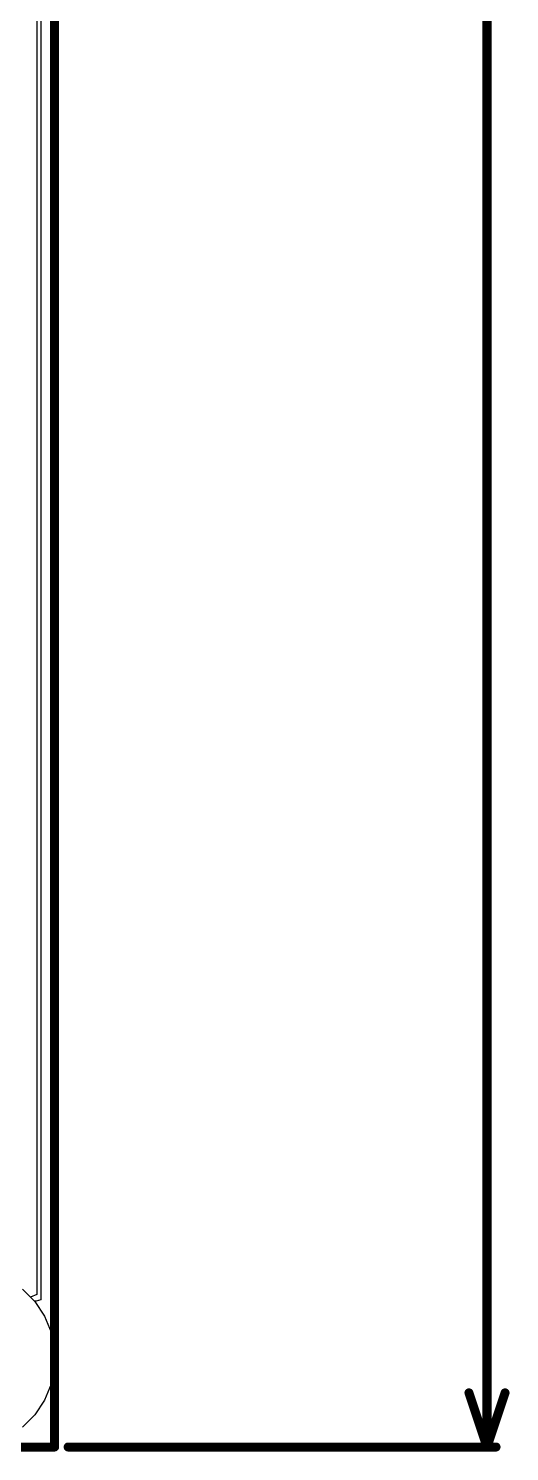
# Model space of a CAD drawing. Header units: inches. Extents: x 0 to 12.2, y 0 to 7.
# Drawn here: x 4.302 to 4.835, y -0.005 to 1.571 of the extents above; entities that cross this region are included whole.
import ezdxf

# ---------------------------------------------------------------- set-up
doc = ezdxf.new("R2010")
doc.units = ezdxf.units.IN
doc.header["$MEASUREMENT"] = 0
for name, color, linetype in [('Board Outline', 216, 'Continuous'), ('Bottom Layer', 5, 'Continuous'), ('Dimension', 6, 'Continuous'), ('Layer 1', 16, 'Continuous'), ('Layer 2', 76, 'Continuous'), ('Multi-Layer', 9, 'Continuous'), ('Top Layer', 1, 'Continuous')]:
    doc.layers.add(name, color=color, linetype=linetype)

msp = doc.modelspace()

# ---------------------------------------------------------------- linework, layer by layer
at = {"layer": 'Board Outline'}
for points in [[(4.3307, 0, 0.01, 0.01, 0), (4.3307, 4.7244, 0.01, 0.01, 0)], [(0, 0, 0.01, 0.01, 0), (4.3307, 0, 0.01, 0.01, 0)]]:
    msp.add_lwpolyline(points, format="xyseb", dxfattribs=at)
msp.add_lwpolyline([(4.3282, 0, 0.005, 0.005, 1), (4.3332, 0, 0.005, 0.005, 1)], format="xyseb", close=True, dxfattribs=at)
msp.add_lwpolyline([(4.3282, 0, 0.005, 0.005, 1), (4.3332, 0, 0.005, 0.005, 1)], format="xyseb", close=True, dxfattribs=at)
at = {"layer": 'Bottom Layer'}
for p, q in [((4.3154, 4.5612), (4.3154, 0.1632)), ((4.3084, 0.1615), (4.295, 0.1749)), ((4.3101, 0.1616), (4.3084, 0.1615)), ((4.3154, 0.1632), (4.3101, 0.1616))]:
    msp.add_line(p, q, dxfattribs=at)
at = {"layer": 'Dimension'}
for points in [[(4.81, 0, 0.01, 0.01, 0), (4.81, 1.8623, 0.01, 0.01, 0)], [(4.79, 0.06, 0.01, 0.01, 0), (4.81, 0, 0.01, 0.01, 0)], [(4.81, 0, 0.01, 0.01, 0), (4.83, 0.06, 0.01, 0.01, 0)], [(4.3457, 0, 0.01, 0.01, 0), (4.82, 0, 0.01, 0.01, 0)]]:
    msp.add_lwpolyline(points, format="xyseb", dxfattribs=at)
for points in [[(4.7875, 0.06, 0.005, 0.005, 1), (4.7925, 0.06, 0.005, 0.005, 1)], [(4.8275, 0.06, 0.005, 0.005, 1), (4.8325, 0.06, 0.005, 0.005, 1)], [(4.3432, 0, 0.005, 0.005, 1), (4.3482, 0, 0.005, 0.005, 1)], [(4.8075, 0, 0.005, 0.005, 1), (4.8125, 0, 0.005, 0.005, 1)], [(4.8075, 0, 0.005, 0.005, 1), (4.8125, 0, 0.005, 0.005, 1)], [(4.8075, 0, 0.005, 0.005, 1), (4.8125, 0, 0.005, 0.005, 1)], [(4.8175, 0, 0.005, 0.005, 1), (4.8225, 0, 0.005, 0.005, 1)]]:
    msp.add_lwpolyline(points, format="xyseb", close=True, dxfattribs=at)
at = {"layer": 'Layer 1'}
for p, q in [((4.3154, 4.5612), (4.3154, 0.1632)), ((4.3084, 0.1615), (4.295, 0.1749)), ((4.3101, 0.1616), (4.3084, 0.1615)), ((4.3154, 0.1632), (4.3101, 0.1616))]:
    msp.add_line(p, q, dxfattribs=at)
at = {"layer": 'Layer 2'}
for p, q in [((4.311, 2.2768), (4.311, 1.5451)), ((4.311, 1.5451), (4.311, 1.4155)), ((4.311, 1.4155), (4.311, 1.122)), ((4.311, 1.122), (4.311, 1.046)), ((4.311, 1.046), (4.311, 0.9939)), ((4.311, 0.9939), (4.311, 0.9179)), ((4.311, 0.9179), (4.311, 0.9075)), ((4.311, 0.9075), (4.311, 0.8436)), ((4.311, 0.8436), (4.311, 0.6564)), ((4.311, 0.6564), (4.311, 0.5499)), ((4.311, 0.5499), (4.311, 0.317)), ((4.311, 0.317), (4.311, 0.3091)), ((4.311, 0.3091), (4.311, 0.246)), ((4.311, 0.246), (4.311, 0.1969)), ((4.311, 0.1969), (4.311, 0.1688)), ((4.304, 0.1659), (4.295, 0.1749)), ((4.311, 0.1688), (4.304, 0.1659))]:
    msp.add_line(p, q, dxfattribs=at)
at = {"layer": 'Multi-Layer'}
for p, q in [((4.295, 0.1749), (4.3087, 0.1612)), ((4.3087, 0.1612), (4.3195, 0.145)), ((4.3195, 0.145), (4.3269, 0.1271)), ((4.3269, 0.1271), (4.3307, 0.1081)), ((4.3307, 0.1081), (4.3307, 0.0984)), ((4.3307, 0.0984), (4.3307, 0.0887)), ((4.3307, 0.0887), (4.3269, 0.0697)), ((4.3269, 0.0697), (4.3195, 0.0518)), ((4.3195, 0.0518), (4.3087, 0.0357)), ((4.3087, 0.0357), (4.295, 0.022))]:
    msp.add_line(p, q, dxfattribs=at)
at = {"layer": 'Top Layer'}
for p, q in [((4.3154, 4.5612), (4.3154, 0.1632)), ((4.3084, 0.1615), (4.295, 0.1749)), ((4.3101, 0.1616), (4.3084, 0.1615)), ((4.3154, 0.1632), (4.3101, 0.1616))]:
    msp.add_line(p, q, dxfattribs=at)

doc.saveas('drawing.dxf')
